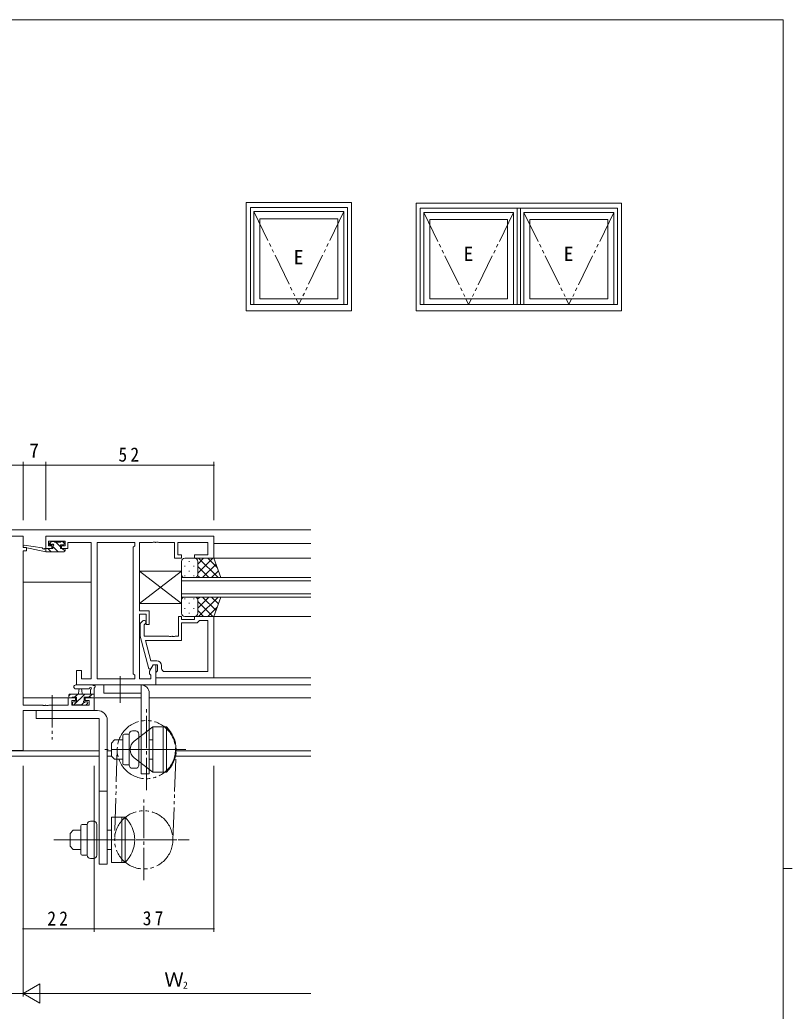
# Model space of a CAD drawing. Units: millimetres on the paper. Extents: x -397 to 397, y -282 to 282.
# Drawn here: x 140.1 to 378.9, y -27.3 to 279.3 of the extents above; entities that cross this region are included whole.
import ezdxf
from ezdxf.enums import TextEntityAlignment as Align

# ---------------------------------------------------------------- set-up
doc = ezdxf.new("R2010")
doc.units = ezdxf.units.MM
doc.linetypes.add('USER2', pattern=[13, 10, -1, 1, -1])
doc.linetypes.add('USER3', pattern=[15, 10, -1, 1, -1, 1, -1])
for name, color, linetype, lineweight in [('0-1_YKK_ZWAK', 7, 'Continuous', 18), ('0-3_YKK_11', 7, 'Continuous', 18), ('0-4_YKK_12', 2, 'Continuous', 18), ('0-5_YKK_13', 4, 'Continuous', 18), ('0-6_YKK_D', 6, 'Continuous', 18), ('0-7_YKK_A1', 4, 'Continuous', 18)]:
    doc.layers.add(name, color=color, linetype=linetype, lineweight=lineweight)
doc.styles.add('ＭＳ ゴシック', font='')
doc.styles.get('ＭＳ ゴシック').set_extended_font_data('MS Gothic')

msp = doc.modelspace()

# ---------------------------------------------------------------- linework, layer by layer
at = {"layer": '0-1_YKK_ZWAK'}
for p, q in [((376.092, 279.3), (-393.908, 279.3)), ((376.092, 279.3), (376.092, -245.7)), ((376.092, 16.8), (378.892, 16.8))]:
    msp.add_line(p, q, dxfattribs=at)
at = {"layer": '0-3_YKK_11'}
for p, q in [((121.12, 119.581), (141.12, 119.581)), ((141.12, 119.581), (141.12, 116.081)), ((148.12, 115.781), (148.12, 119.581)), ((148.12, 119.581), (200.12, 119.581)), ((200.12, 119.581), (200.12, 112.781)), ((148.92, 118.081), (148.92, 116.581)), ((154.12, 118.081), (148.92, 118.081)), ((148.92, 116.581), (150.02, 116.581)), ((150.02, 116.581), (150.02, 115.781)), ((153.02, 116.581), (154.12, 116.581)), ((153.02, 115.781), (153.02, 116.581)), ((154.12, 116.581), (154.12, 118.081)), ((154.92, 117.651), (154.92, 116.851)), ((162.12, 117.651), (154.92, 117.651)), ((154.92, 116.851), (154.92, 115.781)), ((162.12, 75.511), (162.12, 117.651)), ((164.05, 75.511), (164.05, 117.651)), ((164.05, 117.651), (175.62, 117.651)), ((164.05, 75.511), (164.05, 117.651)), ((175.62, 116.581), (175.19, 116.151)), ((175.62, 117.651), (175.62, 116.581)), ((177.12, 117.651), (177.12, 96.481)), ((181.162, 117.651), (177.12, 117.651)), ((181.345, 117.771), (181.162, 117.651)), ((181.895, 117.771), (181.345, 117.771)), ((182.078, 117.651), (181.895, 117.771)), ((182.162, 117.651), (182.078, 117.651)), ((182.345, 117.771), (182.162, 117.651)), ((182.895, 117.771), (182.345, 117.771)), ((183.078, 117.651), (182.895, 117.771)), ((187.92, 117.651), (183.078, 117.651)), ((187.92, 112.781), (187.92, 117.651)), ((188.92, 117.651), (188.92, 113.781)), ((198.19, 117.651), (188.92, 117.651)), ((198.19, 113.781), (198.19, 117.651)), ((141.12, 116.081), (142.12, 116.081)), ((142.12, 115.081), (141.12, 115.081)), ((141.12, 115.081), (141.12, 67.311)), ((142.12, 116.081), (142.12, 115.081)), ((150.02, 115.781), (148.12, 115.781)), ((154.92, 115.781), (153.02, 115.781)), ((175.19, 116.151), (175.19, 77.011)), ((188.92, 113.781), (190.12, 113.781)), ((190.12, 113.781), (190.12, 112.781)), ((194.12, 113.781), (198.19, 113.781)), ((194.12, 112.781), (194.12, 113.781)), ((190.12, 112.781), (187.92, 112.781)), ((200.12, 112.781), (194.12, 112.781)), ((177.12, 96.481), (180.12, 96.481)), ((177.12, 95.481), (177.12, 75.511)), ((179.12, 95.481), (177.12, 95.481)), ((179.12, 92.281), (179.12, 95.481)), ((180.12, 96.481), (180.12, 92.281)), ((178.096, 93.405), (177.32, 92.629)), ((177.32, 92.629), (177.32, 88.684)), ((178.52, 92.132), (178.944, 92.556)), ((178.52, 88.681), (178.52, 92.132)), ((180.12, 92.281), (179.12, 92.281)), ((189.12, 94.781), (189.12, 88.681)), ((190.12, 94.781), (189.12, 94.781)), ((190.12, 93.781), (190.12, 94.781)), ((194.12, 93.781), (190.12, 93.781)), ((190.12, 92.781), (194.92, 92.781)), ((190.12, 87.381), (190.12, 92.781)), ((194.12, 94.781), (194.12, 93.781)), ((200.12, 94.781), (194.12, 94.781)), ((194.92, 92.781), (195.42, 93.281)), ((195.42, 93.281), (195.62, 93.481)), ((195.62, 93.481), (198.19, 93.481)), ((198.19, 93.481), (198.19, 77.711)), ((198.19, 93.481), (198.19, 77.711)), ((200.12, 75.781), (200.12, 94.781)), ((177.32, 88.684), (180.027, 78.581)), ((186.162, 88.681), (178.52, 88.681)), ((178.911, 87.381), (190.12, 87.381)), ((180.599, 81.081), (178.911, 87.381)), ((186.345, 88.561), (186.162, 88.681)), ((186.895, 88.561), (186.345, 88.561)), ((187.078, 88.681), (186.895, 88.561)), ((187.162, 88.681), (187.078, 88.681)), ((187.345, 88.561), (187.162, 88.681)), ((187.895, 88.561), (187.345, 88.561)), ((188.078, 88.681), (187.895, 88.561)), ((189.12, 88.681), (188.078, 88.681)), ((180.19, 77.823), (181.32, 79.781)), ((182.42, 81.081), (180.599, 81.081)), ((180.627, 78.581), (181.32, 79.781)), ((181.32, 79.781), (182.12, 79.781)), ((181.32, 79.781), (182.62, 79.781)), ((182.12, 79.781), (182.12, 73.581)), ((182.62, 79.781), (182.62, 77.981)), ((157.62, 78.081), (159.12, 78.081)), ((157.62, 73.581), (157.62, 78.081)), ((159.12, 78.081), (159.12, 75.511)), ((175.19, 77.011), (175.62, 76.581)), ((180.027, 78.581), (180.627, 78.581)), ((180.19, 77.011), (180.19, 77.823)), ((180.62, 76.581), (180.19, 77.011)), ((182.42, 77.781), (182.12, 77.481)), ((182.12, 77.481), (182.12, 75.781)), ((182.62, 77.981), (182.42, 77.781)), ((183.92, 78.711), (183.92, 79.581)), ((198.19, 77.711), (184.92, 77.711)), ((159.12, 75.511), (162.12, 75.511)), ((175.62, 75.511), (164.05, 75.511)), ((175.62, 76.581), (175.62, 75.511)), ((177.12, 75.511), (180.62, 75.511)), ((180.62, 75.511), (180.62, 76.581)), ((182.12, 75.781), (200.12, 75.781)), ((182.12, 73.581), (157.62, 73.581)), ((155.02, 69.581), (157.32, 69.581)), ((155.02, 67.311), (155.02, 69.581)), ((156.22, 68.781), (156.22, 67.311)), ((157.32, 68.781), (156.22, 68.781)), ((157.32, 69.581), (157.32, 68.781)), ((160.32, 69.581), (163.12, 69.581)), ((160.32, 68.781), (160.32, 69.581)), ((161.49, 68.781), (160.32, 68.781)), ((161.49, 67.311), (161.49, 68.781)), ((163.12, 69.581), (163.12, 65.681)), ((141.12, 67.311), (147.162, 67.311)), ((141.12, 65.681), (141.12, 53.281)), ((163.12, 65.681), (141.12, 65.681)), ((147.162, 67.311), (147.345, 67.191)), ((147.345, 67.191), (147.895, 67.191)), ((147.895, 67.191), (148.078, 67.311)), ((148.078, 67.311), (148.162, 67.311)), ((148.162, 67.311), (148.345, 67.191)), ((148.345, 67.191), (148.895, 67.191)), ((148.895, 67.191), (149.078, 67.311)), ((149.078, 67.311), (155.02, 67.311)), ((156.22, 67.311), (161.49, 67.311)), ((141.12, 53.281), (121.12, 53.281))]:
    msp.add_line(p, q, dxfattribs=at)
for centre, radius, start, end in [((178.52, 92.981), 0.6, 314.99999, 135.00001), ((182.42, 79.581), 1.5, 0.00001, 89.99999), ((184.92, 78.711), 1, 180.00001, 269.99999)]:
    msp.add_arc(centre, radius, start, end, dxfattribs=at)
at = {"layer": '0-4_YKK_12'}
for p, q in [((230.12, 121.581), (32.12, 121.581)), ((200.12, 117.38), (230.12, 117.38)), ((230.12, 112.78), (199.74, 112.781)), ((141.12, 105.381), (162.12, 105.381)), ((190.119, 106.781), (230.12, 106.781)), ((190.119, 100.781), (190.119, 106.781)), ((230.12, 105.781), (190.119, 105.781)), ((190.119, 101.781), (230.12, 101.781)), ((230.12, 100.781), (190.119, 100.781)), ((199.62, 94.781), (230.12, 94.781)), ((199.82, 75.781), (230.12, 75.781)), ((181.82, 73.58), (230.12, 73.58)), ((141.12, 69.581), (157.62, 69.581)), ((160.02, 69.581), (177.62, 69.581)), ((180.12, 69.581), (230.12, 69.581)), ((164.62, 53.211), (97.62, 53.211)), ((168.42, 53.211), (167.12, 53.211)), ((230.12, 53.211), (188.413, 53.211)), ((164.62, 51.581), (97.62, 51.581)), ((168.42, 51.581), (167.12, 51.581)), ((230.12, 51.581), (188.211, 51.581))]:
    msp.add_line(p, q, dxfattribs=at)
at = {"layer": '0-5_YKK_13'}
for p, q in [((147.008, 115.954), (141.466, 116.777)), ((149.808, 117.893), (149.308, 117.393)), ((149.886, 116.882), (149.341, 117.426)), ((149.52, 116.881), (149.859, 116.881)), ((150.62, 117.981), (150.02, 117.981)), ((152.82, 117.781), (150.82, 117.781)), ((152.72, 116.293), (151.232, 117.781)), ((152.72, 116.881), (153.52, 116.881)), ((152.72, 115.781), (152.72, 116.881)), ((153.52, 117.981), (153.02, 117.981)), ((153.82, 117.438), (153.277, 117.981)), ((153.82, 117.181), (153.82, 117.681)), ((148.122, 114.781), (141.361, 116.187)), ((148.122, 115.781), (148.035, 115.795)), ((148.122, 114.781), (148.122, 115.781)), ((150.32, 115.781), (148.122, 115.781)), ((153.82, 114.781), (148.122, 114.781)), ((149.742, 114.781), (148.742, 115.781)), ((150.32, 116.42), (150.32, 115.781)), ((151.987, 114.781), (150.321, 116.447)), ((153.82, 115.781), (152.72, 115.781)), ((154.081, 114.932), (153.232, 115.781)), ((154.12, 115.081), (154.12, 115.481)), ((190.12, 107.781), (190.12, 111.781)), ((191.068, 110.446), (191.068, 110.246)), ((191.12, 112.781), (194.12, 112.781)), ((192.483, 111.861), (192.483, 111.661)), ((193.898, 110.446), (193.898, 110.246)), ((200.12, 112.781), (194.12, 112.781)), ((195.12, 110.989), (196.912, 112.781)), ((195.12, 108.16), (199.74, 112.781)), ((195.12, 111.781), (195.12, 108.181)), ((195.12, 111.381), (195.12, 107.781)), ((195.388, 112.781), (201.388, 106.781)), ((196.568, 106.781), (200.764, 110.976)), ((198.216, 112.781), (201.177, 109.82)), ((202.263, 106.781), (200.12, 112.781)), ((190.12, 108.781), (177.12, 108.781)), ((177.12, 108.781), (177.12, 98.781)), ((190.12, 108.781), (177.12, 98.781)), ((190.12, 98.781), (177.12, 108.781)), ((190.12, 108.781), (190.12, 98.781)), ((191.068, 107.416), (191.068, 107.216)), ((192.483, 108.831), (192.483, 108.631)), ((193.898, 107.416), (193.898, 107.216)), ((195.063, 107.449), (195.731, 106.781)), ((195.12, 110.22), (198.56, 106.781)), ((199.397, 106.781), (201.509, 108.892)), ((194.12, 106.781), (191.12, 106.781)), ((194.12, 106.781), (202.263, 106.781)), ((177.12, 98.781), (190.12, 98.781)), ((190.12, 99.781), (190.12, 95.781)), ((191.068, 100.146), (191.068, 100.346)), ((194.12, 100.781), (191.12, 100.781)), ((192.483, 98.731), (192.483, 98.931)), ((193.898, 100.146), (193.898, 100.346)), ((202.263, 100.781), (194.12, 100.781)), ((195.063, 100.112), (195.731, 100.781)), ((195.12, 97.341), (198.56, 100.781)), ((195.12, 96.181), (195.12, 99.781)), ((195.12, 99.401), (199.74, 94.781)), ((195.12, 95.781), (195.12, 99.381)), ((195.388, 94.781), (201.388, 100.781)), ((196.568, 100.781), (200.764, 96.585)), ((199.397, 100.781), (201.508, 98.669)), ((202.263, 100.781), (200.12, 94.781)), ((191.068, 97.116), (191.068, 97.316)), ((192.483, 95.701), (192.483, 95.901)), ((193.898, 97.116), (193.898, 97.316)), ((195.12, 96.572), (196.912, 94.781)), ((198.216, 94.781), (201.177, 97.741)), ((191.12, 94.781), (194.12, 94.781)), ((200.12, 94.781), (194.12, 94.781)), ((155.22, 70.262), (155.738, 70.781)), ((163.12, 70.781), (155.52, 70.781)), ((156.728, 67.281), (160.228, 70.781)), ((156.983, 69.781), (157.983, 70.781)), ((157.392, 73.581), (162.554, 73.581)), ((157.392, 72.381), (161.353, 72.378)), ((158.22, 70.781), (158.322, 71.925)), ((159.42, 70.781), (159.318, 71.925)), ((161.473, 69.781), (162.473, 70.781)), ((161.92, 71.961), (161.92, 70.781)), ((163.12, 69.881), (163.12, 72.561)), ((177.62, 73.581), (166.12, 73.581)), ((177.62, 46.081), (177.62, 73.581)), ((155.22, 70.481), (155.22, 69.881)), ((155.52, 69.581), (156.12, 69.581)), ((156.32, 69.781), (157.62, 69.781)), ((156.42, 68.081), (156.42, 67.581)), ((157.62, 68.381), (156.72, 68.381)), ((157.42, 67.481), (159.52, 67.481)), ((157.62, 69.781), (157.62, 68.381)), ((159.173, 67.481), (159.872, 68.179)), ((160.02, 69.781), (162.02, 69.781)), ((160.02, 68.842), (160.02, 69.781)), ((160.82, 68.381), (160.481, 68.381)), ((160.532, 67.368), (161.032, 67.868)), ((162.22, 69.581), (162.82, 69.581)), ((145.12, 65.681), (145.12, 63.181)), ((145.12, 65.681), (164.12, 65.681)), ((156.72, 67.281), (157.22, 67.281)), ((159.72, 67.281), (160.32, 67.281)), ((145.12, 63.181), (164.62, 63.181)), ((164.62, 18.181), (164.62, 63.181)), ((167.12, 62.681), (167.12, 18.181)), ((173.92, 58.331), (172.42, 58.331)), ((173.92, 58.354), (173.92, 56.967)), ((174.92, 59.354), (175.92, 59.354)), ((175.484, 56.153), (181.22, 60.581)), ((176.92, 58.354), (176.92, 48.807)), ((184.42, 60.581), (181.22, 60.581)), ((181.22, 60.581), (181.22, 46.581)), ((181.22, 56.283), (181.22, 59.033)), ((185.42, 60.581), (184.42, 60.581)), ((184.42, 46.581), (184.42, 60.581)), ((184.42, 60.581), (184.42, 46.581)), ((185.42, 60.581), (185.42, 46.581)), ((169.42, 56.581), (168.42, 55.581)), ((168.42, 55.581), (168.42, 51.581)), ((171.92, 56.581), (169.42, 56.581)), ((171.92, 57.831), (171.92, 49.331)), ((173.92, 50.194), (173.92, 56.967)), ((181.22, 56.581), (180.12, 56.581)), ((174.167, 53.581), (182.771, 53.581)), ((173.92, 50.194), (173.92, 48.807)), ((175.484, 51.008), (181.22, 46.581)), ((181.22, 50.581), (180.12, 50.581)), ((173.92, 48.831), (172.42, 48.831)), ((174.92, 47.807), (175.92, 47.807)), ((184.42, 46.581), (181.22, 46.581)), ((185.42, 46.581), (184.42, 46.581)), ((167.12, 40.681), (164.62, 40.681)), ((161.92, 31.454), (162.92, 31.454)), ((168.42, 18.681), (168.42, 32.681)), ((168.42, 32.681), (171.62, 32.681)), ((168.42, 28.383), (168.42, 31.133)), ((172.62, 32.681), (171.62, 32.681)), ((171.62, 18.681), (171.62, 32.681)), ((171.62, 32.681), (171.62, 18.681)), ((172.62, 32.681), (172.62, 18.681)), ((156.62, 28.681), (155.62, 27.681)), ((155.62, 27.681), (155.62, 23.681)), ((158.92, 28.681), (156.62, 28.681)), ((158.92, 29.931), (158.92, 21.431)), ((160.92, 30.431), (159.42, 30.431)), ((160.92, 30.454), (160.92, 29.067)), ((160.92, 22.294), (160.92, 29.067)), ((163.92, 30.454), (163.92, 20.907)), ((168.42, 28.681), (167.12, 28.681)), ((159.764, 25.681), (172.28, 25.681)), ((160.92, 22.294), (160.92, 20.907)), ((167.12, 20.228), (167.12, 22.978)), ((168.42, 22.681), (167.12, 22.681)), ((160.92, 20.931), (159.42, 20.931)), ((161.92, 19.907), (162.92, 19.907)), ((171.62, 18.681), (168.42, 18.681)), ((172.62, 18.681), (171.62, 18.681)), ((164.62, 18.181), (167.12, 18.181))]:
    msp.add_line(p, q, dxfattribs=at)
at = {"layer": '0-5_YKK_13', "linetype": 'USER2'}
for p, q in [((171.12, 76.302), (171.12, 68.088)), ((150.12, 70.438), (150.12, 56.696)), ((179.22, 41.081), (179.22, 66.081)), ((191.42, 53.581), (166.062, 53.581)), ((178.42, 13.181), (178.42, 38.181)), ((150.62, 25.681), (192.42, 25.681)), ((152.099, 25.681), (192.109, 25.681))]:
    msp.add_line(p, q, dxfattribs=at)
at = {"layer": '0-5_YKK_13', "linetype": 'USER3'}
for p, q in [((170.22, 53.581), (169.42, 25.681)), ((187.42, 25.681), (188.42, 53.581))]:
    msp.add_line(p, q, dxfattribs=at)
at = {"layer": '0-5_YKK_13'}
for points in [[(166.12, 73.581), (166.12, 71.081), (177.62, 71.081)], [(180.12, 71.081), (180.12, 46.081), (177.62, 46.081)], [(171.92, 50.581), (169.42, 50.581), (168.42, 51.581)], [(158.92, 22.681), (156.62, 22.681), (155.62, 23.681)]]:
    msp.add_lwpolyline(points, dxfattribs=at)
at = {"layer": '0-5_YKK_13', "linetype": 'USER3'}
for centre in [(179.22, 53.581), (178.42, 25.681)]:
    msp.add_circle(centre, 9, dxfattribs=at)
at = {"layer": '0-5_YKK_13'}
for centre, radius, start, end in [((141.422, 116.481), 0.3, 81.55064, 258.25019), ((149.52, 117.181), 0.3, 135, 270), ((150.02, 117.681), 0.3, 90, 135), ((149.859, 117.181), 0.3, 270, 326.94427), ((150.32, 116.881), 0.25, 303.05573, 146.94427), ((150.62, 116.42), 0.3, 123.05573, 180), ((150.62, 117.781), 0.2, 0, 90), ((153.02, 117.781), 0.2, 90, 180), ((153.52, 117.681), 0.3, 0, 90), ((153.52, 117.181), 0.3, 270, 0), ((146.964, 115.657), 0.3, 21.55064, 81.55064), ((147.522, 115.878), 0.3, 201.55064, 320.80246), ((147.987, 115.498), 0.3, 80.80246, 140.80246), ((153.82, 115.481), 0.3, 0, 90), ((153.82, 115.081), 0.3, 270, 0), ((191.12, 111.781), 1, 90, 180), ((194.12, 111.781), 1, 0, 90), ((194.12, 111.781), 1, 0, 90), ((191.12, 107.781), 1, 180, 270), ((194.12, 107.781), 1, 270, 0), ((194.12, 107.781), 1, 270, 0), ((191.12, 99.781), 1, 90, 180), ((194.12, 99.781), 1, 0, 90), ((194.12, 99.781), 1, 0, 90), ((191.12, 95.781), 1, 180, 270), ((194.12, 95.781), 1, 270, 0), ((194.12, 95.781), 1, 270, 0), ((155.52, 70.481), 0.3, 90, 180), ((157.392, 72.981), 0.6, 89.95977, 269.95977), ((158.82, 71.881), 0.5, 5.09207, 174.90793), ((161.353, 72.678), 0.3, 269.95977, 340.81024), ((161.92, 72.481), 0.3, 300, 160.81024), ((162.22, 71.961), 0.3, 120, 180), ((162.554, 73.281), 0.3, 40.52878, 90), ((163.01, 73.67), 0.3, 220.52878, 280.52878), ((163.12, 73.081), 0.3, 300, 100.52878), ((163.42, 72.561), 0.3, 120, 180), ((177.62, 71.081), 2.5, 0, 90), ((155.52, 69.881), 0.3, 180, 270), ((156.12, 69.781), 0.2, 270, 0), ((156.72, 68.081), 0.3, 90, 180), ((156.72, 67.581), 0.3, 180, 270), ((157.22, 67.481), 0.2, 270, 0), ((159.72, 67.481), 0.2, 180, 270), ((160.02, 68.381), 0.25, 123.05573, 326.94427), ((159.72, 68.842), 0.3, 303.05573, 0), ((160.481, 68.081), 0.3, 90, 146.94427), ((160.82, 68.081), 0.3, 315, 90), ((162.22, 69.781), 0.2, 180, 270), ((162.82, 69.881), 0.3, 270, 0), ((160.32, 67.581), 0.3, 270, 315), ((164.12, 62.681), 3, 0, 90), ((172.42, 57.831), 0.5, 90, 180), ((174.92, 58.354), 1, 90, 180), ((175.92, 58.354), 1, 0, 90), ((178.753, 53.581), 9.667, 313.60284, 46.39716), ((177.47, 53.581), 3.25, 127.66316, 232.33684), ((172.42, 49.331), 0.5, 180, 270), ((174.92, 48.807), 1, 180, 270), ((175.92, 48.807), 1, 270, 0), ((161.92, 30.454), 1, 90, 180), ((162.92, 30.454), 1, 0, 90), ((165.953, 25.681), 9.667, 313.60284, 46.39716), ((159.42, 29.931), 0.5, 90, 180), ((159.42, 21.431), 0.5, 180, 270), ((161.92, 20.907), 1, 180, 270), ((162.92, 20.907), 1, 270, 0)]:
    msp.add_arc(centre, radius, start, end, dxfattribs=at)
at = {"layer": '0-6_YKK_D'}
for p, q in [((121.12, 141.581), (141.12, 141.581)), ((141.12, 124.581), (141.12, 142.581)), ((141.12, 124.581), (141.12, 142.581)), ((148.118, 141.581), (141.12, 141.581)), ((148.118, 124.581), (148.118, 142.581)), ((148.12, 124.581), (148.12, 142.581)), ((148.12, 141.581), (200.12, 141.581)), ((200.12, 124.581), (200.12, 142.581)), ((141.12, 48.581), (141.12, -22.819)), ((141.12, 48.581), (141.12, -22.819)), ((141.12, 48.581), (141.12, -2.819)), ((163.12, 48.581), (163.12, -2.819)), ((163.12, 48.581), (163.12, -2.819)), ((200.12, 48.581), (200.12, -2.819)), ((141.12, -1.819), (163.12, -1.819)), ((163.12, -1.819), (200.12, -1.819)), ((141.12, -21.819), (146.316, -18.819)), ((146.316, -24.819), (146.316, -18.819)), ((141.12, -21.819), (121.12, -21.819)), ((141.12, -21.819), (151.512, -21.819)), ((141.12, -21.819), (146.316, -24.819)), ((230.12, -21.82), (147.12, -21.819))]:
    msp.add_line(p, q, dxfattribs=at)
for centre, start, end in [((141.12, 141.581), 0, 180), ((141.12, 141.581), 0, 180), ((141.12, 141.581), 180, 0), ((141.12, 141.581), 180, 0), ((148.118, 141.581), 0, 180), ((148.118, 141.581), 180, 0), ((148.12, 141.581), 0, 180), ((148.12, 141.581), 180, 0), ((200.12, 141.581), 0, 180), ((200.12, 141.581), 180, 0), ((141.12, -1.819), 0, 180), ((141.12, -1.819), 180, 0), ((163.12, -1.819), 0, 180), ((163.12, -1.819), 0, 180), ((163.12, -1.819), 180, 0), ((163.12, -1.819), 180, 0), ((200.12, -1.819), 0, 180), ((200.12, -1.819), 180, 0)]:
    msp.add_arc(centre, 0.106, start, end, dxfattribs=at)
at = {"layer": '0-7_YKK_A1'}
for p, q in [((211.37, 221.3), (241.37, 221.3)), ((211.37, 191.3), (211.37, 221.3)), ((241.37, 191.3), (241.37, 221.3)), ((242.62, 189.3), (242.62, 222.8)), ((263.87, 221.05), (293.87, 221.05)), ((263.87, 191.3), (263.87, 221.05)), ((324.87, 221.05), (293.87, 221.05)), ((293.87, 191.3), (293.87, 221.05)), ((294.87, 191.3), (294.87, 221.101)), ((294.87, 191.3), (294.87, 221.05)), ((324.87, 191.3), (324.87, 221.05)), ((326.12, 189.3), (326.12, 222.55)), ((212.47, 220), (240.27, 220)), ((212.47, 191.3), (212.47, 220)), ((214.32, 193.05), (214.32, 217.75)), ((214.32, 217.75), (238.42, 217.75)), ((238.42, 193.05), (238.42, 217.75)), ((240.27, 191.3), (240.27, 220)), ((264.97, 219.75), (292.77, 219.75)), ((264.97, 191.3), (264.97, 219.75)), ((292.77, 191.3), (292.77, 219.75)), ((295.97, 191.3), (295.97, 219.75)), ((295.97, 219.75), (323.77, 219.75)), ((323.77, 191.3), (323.77, 219.75)), ((266.82, 193.05), (266.82, 217.5)), ((266.82, 217.5), (290.92, 217.5)), ((290.92, 193.05), (290.92, 217.5)), ((297.82, 193.05), (297.82, 217.5)), ((297.82, 217.5), (321.92, 217.5)), ((321.92, 193.05), (321.92, 217.5)), ((211.37, 191.3), (241.37, 191.3)), ((214.32, 193.05), (238.42, 193.05)), ((263.87, 191.3), (293.87, 191.3)), ((266.82, 193.05), (290.92, 193.05)), ((324.87, 191.3), (293.87, 191.3)), ((321.92, 193.05), (297.82, 193.05)), ((210.12, 189.3), (242.62, 189.3)), ((262.62, 189.3), (326.12, 189.3))]:
    msp.add_line(p, q, dxfattribs=at)
at = {"layer": '0-7_YKK_A1', "linetype": 'USER3'}
for p, q in [((212.47, 220), (226.37, 191.3)), ((240.27, 220), (226.37, 191.3)), ((264.97, 219.75), (278.87, 191.3)), ((292.77, 219.75), (278.87, 191.3)), ((295.97, 219.75), (309.87, 191.3)), ((323.77, 219.75), (309.87, 191.3))]:
    msp.add_line(p, q, dxfattribs=at)
at = {"layer": '0-7_YKK_A1'}
for points in [[(210.12, 189.3), (210.12, 222.8), (242.62, 222.8)], [(262.62, 189.3), (262.62, 222.55), (326.12, 222.55)]]:
    msp.add_lwpolyline(points, dxfattribs=at)

# ---------------------------------------------------------------- texts
at = {"layer": '0-6_YKK_D', "color": 7, "style": 'ＭＳ ゴシック'}
for s, height, p in [('7', 4.399, (143.019, 142.581)), ('Ｗ', 4.399, (184.78, -21.02)), ('2', 2.199, (190.54, -21.02))]:
    msp.add_text(s, height=height, dxfattribs=at).set_placement(p, align=Align.BOTTOM_LEFT)
at = {"layer": '0-6_YKK_D', "color": 7, "char_height": 4.399, "attachment_point": 7, "style": 'ＭＳ ゴシック'}
for s, insert in [('\\T1.37;\\W0.9;52', (170.6, 142.581)), ('\\T1.37;\\W0.9;22', (148.6, -0.819)), ('\\T1.37;\\W0.9;37', (178.1, -0.819))]:
    msp.add_mtext(s, dxfattribs=dict(at, insert=insert))
at = {"layer": '0-7_YKK_A1', "color": 7, "style": 'ＭＳ ゴシック'}
for p in [(277.296, 203.381), (308.296, 203.381), (224.796, 202.356)]:
    msp.add_text('E', height=4.399, dxfattribs=at).set_placement(p, align=Align.BOTTOM_LEFT)

doc.saveas('drawing.dxf')
